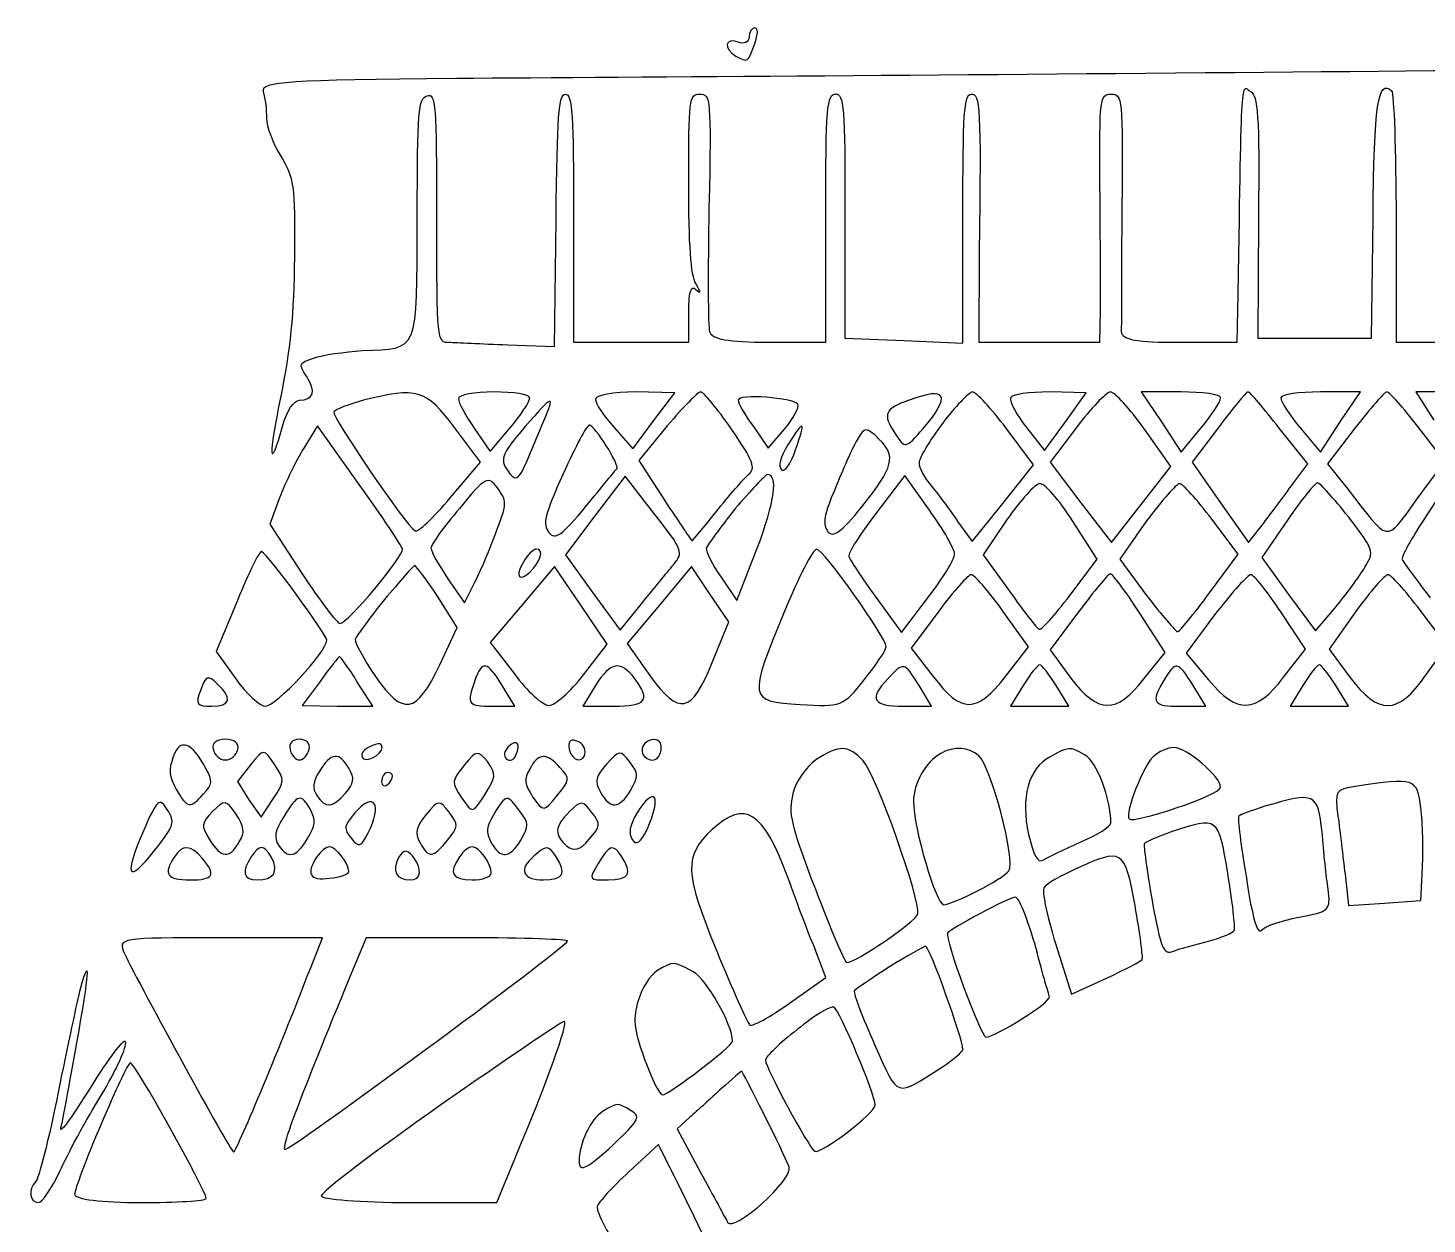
# Model space of a CAD drawing. Extents: x 50 to 162, y 10 to 290.
# Drawn here: x 67.81 to 102.43, y 52.68 to 82.28 of the extents above; entities that cross this region are included whole.
import ezdxf

# ---------------------------------------------------------------- set-up
doc = ezdxf.new("R2010")
doc.units = 0
doc.layers.add('Layer_1', color=7, linetype='CONTINUOUS')

msp = doc.modelspace()

# ---------------------------------------------------------------- linework, layer by layer
at = {"layer": 'Layer_1', "color": 7}
for points in [[(85.653173, 82.054865), (85.653173, 82.054865)], [(81.311895, 77.572078), (81.311895, 74.501676), (82.736377, 74.501676), (84.160859, 74.501676), (84.160859, 75.238573)], [(86.141567, 74.501676), (87.552483, 74.501676), (87.552483, 77.572078)], [(88.02731, 77.633486), (88.02731, 74.604023), (89.492492, 74.542615), (90.944107, 74.481207), (90.944107, 77.572078)], [(98.256448, 77.592548), (98.242881, 74.604023), (99.64023, 74.604023), (101.051146, 74.604023), (101.091845, 77.572078)], [(101.661638, 77.551609), (101.661638, 74.501676), (103.08612, 74.501676), (104.510602, 74.501676), (104.510602, 77.674425)], [(79.683915, 74.440268), (80.837068, 74.39933), (80.877767, 77.53114)], [(91.351102, 76.712366), (91.337535, 74.501676), (92.82985, 74.501676), (94.335731, 74.501676), (94.349297, 75.279512)], [(96.302873, 74.501676), (97.727355, 74.501676), (97.754488, 75.688899)], [(76.115927, 73.068822), (76.115927, 73.068822)], [(78.462931, 73.109761), (78.462931, 73.109761)], [(81.854555, 73.089292), (81.854555, 73.089292)], [(82.315816, 72.393334), (82.777076, 71.861131), (83.292603, 72.557089), (83.821697, 73.253046), (82.844909, 73.273516)], [(85.381844, 73.068822), (85.381844, 73.068822)], [(89.61459, 73.068822), (89.61459, 73.068822)], [(92.124392, 73.13023), (92.124392, 73.13023)], [(92.51782, 72.393334), (92.965515, 71.820192), (93.481041, 72.536619), (93.996568, 73.253046), (93.087613, 73.273516)], [(96.343572, 73.273516), (95.353218, 73.273516), (95.855178, 72.536619), (95.855178, 72.536619)], [(98.812674, 73.13023), (98.812674, 73.13023)], [(99.301068, 72.372864), (99.789462, 71.779253), (100.277856, 72.536619), (100.779816, 73.273516), (99.789462, 73.273516)], [(103.058987, 73.273516), (102.150032, 73.273516), (102.597726, 72.577558), (102.597726, 72.577558)], [(76.007395, 70.980949), (74.976341, 72.434273), (74.637179, 71.8816), (74.637179, 71.8816)], [(78.259433, 70.653439), (79.005591, 71.533621), (78.367965, 72.393334)], [(78.856359, 72.372864), (79.249788, 71.799723), (79.738181, 72.372864)], [(80.118043, 72.413803), (80.118043, 72.413803)], [(83.631766, 72.434273), (82.926308, 71.57456), (83.563933, 70.592031)], [(83.631766, 72.434273), (83.631766, 72.434273)], [(85.761705, 72.413803), (86.128001, 71.8816), (86.534996, 72.352395)], [(90.442146, 72.495681), (90.442146, 72.495681)], [(90.822008, 70.059828), (91.174737, 69.568564), (91.934461, 70.510154), (92.694185, 71.472213), (92.01586, 72.372864)], [(93.752371, 72.393334), (93.10118, 71.533621), (93.860903, 70.530623), (94.620627, 69.548095), (95.353218, 70.489685), (96.085809, 71.431275), (95.434617, 72.352395)], [(93.752371, 72.393334), (93.752371, 72.393334)], [(95.855178, 72.536619), (96.343572, 71.779253), (96.831966, 72.372864)], [(97.266094, 72.393334), (96.614902, 71.533621), (97.32036, 70.530623), (98.012251, 69.548095), (98.378546, 70.01889)], [(97.266094, 72.393334), (97.266094, 72.393334)], [(99.111137, 71.001418), (99.477433, 71.492683), (98.771975, 72.372864)], [(100.644151, 72.372864), (99.965826, 71.492683), (100.440654, 70.899072)], [(100.644151, 72.372864), (100.644151, 72.372864)], [(102.163599, 70.592031), (102.869056, 71.554091), (102.204298, 72.413803)], [(88.325773, 72.086294), (88.325773, 72.086294)], [(86.616395, 71.963478), (86.616395, 71.963478)], [(81.054131, 71.24705), (81.054131, 71.24705)], [(83.319736, 70.244052), (82.587145, 71.185642), (81.840988, 70.203114), (81.840988, 70.203114)], [(90.116551, 70.346399), (89.506058, 71.206112), (88.787034, 70.264522), (88.787034, 70.264522)], [(74.040253, 70.653439), (73.796056, 69.99842), (74.59648, 68.77026)], [(78.490064, 70.387338), (78.490064, 70.387338)], [(85.314011, 70.387338), (85.314011, 70.387338)], [(81.840988, 70.203114), (81.108397, 69.241054), (81.786722, 68.299465), (82.465047, 67.378344), (82.99414, 68.033363)], [(92.042993, 70.121236), (91.446067, 69.241054), (92.097259, 68.340403)], [(92.042993, 70.121236), (92.042993, 70.121236)], [(93.589573, 68.238057), (94.267898, 69.138708), (93.657406, 70.080298)], [(95.488883, 70.080298), (94.824125, 69.138708), (95.488883, 68.238057)], [(95.488883, 70.080298), (95.488883, 70.080298)], [(97.04903, 68.299465), (97.754488, 69.261524), (97.103296, 70.121236)], [(98.975472, 70.100767), (98.337847, 69.179646), (99.002605, 68.258526), (99.667363, 67.357875), (100.155757, 67.931016)], [(98.975472, 70.100767), (98.975472, 70.100767)], [(102.407796, 70.203114), (102.407796, 70.203114)], [(84.961282, 68.688382), (85.354711, 68.11524), (85.856671, 69.404809)], [(81.556092, 66.272999), (82.139451, 67.030365), (81.488259, 67.992424), (80.837068, 68.954484), (80.050211, 68.012894), (80.050211, 68.012894)], [(80.118043, 69.138708), (80.118043, 69.138708)], [(84.744218, 66.580039), (85.151213, 67.583037), (84.689952, 68.258526), (84.228691, 68.954484), (83.441835, 67.992424), (83.441835, 67.992424)], [(78.205167, 68.647443), (78.612162, 68.053832), (78.869926, 68.565566)], [(78.00167, 66.518631), (78.435798, 67.439752), (77.947404, 68.217587)], [(88.787034, 68.197118), (89.424659, 67.316936), (90.075851, 68.176648)], [(72.995633, 68.11524), (72.46654, 66.846141), (72.954934, 66.170653)], [(72.995633, 68.11524), (72.995633, 68.11524)], [(76.631454, 68.13571), (76.631454, 68.13571)], [(80.050211, 68.012894), (79.249788, 67.071304), (79.846713, 66.293469)], [(83.441835, 67.992424), (82.641411, 67.050834), (83.197638, 66.25253)], [(86.534996, 67.849139), (86.534996, 67.849139)], [(90.347181, 67.849139), (89.668856, 66.928018), (90.211516, 66.232061)], [(90.347181, 67.849139), (90.347181, 67.849139)], [(92.002293, 66.232061), (92.572086, 66.968957), (91.934461, 67.849139)], [(102.394229, 66.25253), (102.923322, 66.989426), (102.258564, 67.869608)], [(93.806637, 67.82867), (93.10118, 66.88708), (93.616706, 66.191122)], [(93.806637, 67.82867), (93.806637, 67.82867)], [(95.42105, 66.170653), (95.950144, 66.825672), (95.312518, 67.8082)], [(97.198261, 67.787731), (96.46567, 66.805202), (97.021897, 66.150183)], [(97.198261, 67.787731), (97.198261, 67.787731)], [(98.880507, 66.211591), (99.423167, 66.907549), (98.812674, 67.82867)], [(100.657718, 67.82867), (100.006526, 66.907549), (100.522053, 66.211591)], [(100.657718, 67.82867), (100.657718, 67.82867)], [(78.869926, 66.129714), (78.869926, 66.129714)], [(89.085497, 66.170653), (89.085497, 66.170653)], [(95.923011, 66.150183), (95.923011, 66.150183)], [(72.086678, 65.904551), (72.086678, 65.904551)], [(75.044174, 66.109244), (74.59648, 65.515633), (75.464735, 65.495164), (76.346558, 65.495164), (75.953129, 66.109244)], [(75.044174, 66.109244), (75.044174, 66.109244)], [(79.304054, 65.495164), (79.86028, 65.495164), (79.54825, 66.006898)], [(81.854555, 66.006898), (81.542525, 65.495164), (82.302249, 65.495164)], [(81.854555, 66.006898), (81.854555, 66.006898)], [(89.478925, 65.495164), (90.170817, 65.495164), (89.858787, 66.006898)], [(92.436421, 66.006898), (92.124392, 65.495164), (92.843416, 65.495164), (93.56244, 65.495164), (93.250411, 66.006898)], [(92.436421, 66.006898), (92.436421, 66.006898)], [(96.330006, 65.495164), (96.954064, 65.495164), (96.642035, 66.006898)], [(99.355334, 66.006898), (99.043305, 65.495164), (99.762329, 65.495164), (100.481353, 65.495164), (100.169324, 66.006898)], [(99.355334, 66.006898), (99.355334, 66.006898)], [(72.398707, 64.430758), (72.398707, 64.430758)], [(74.298017, 64.430758), (74.298017, 64.430758)], [(76.238026, 64.471697), (76.238026, 64.471697)], [(79.697482, 64.492166), (79.697482, 64.492166)], [(81.203363, 64.430758), (81.203363, 64.430758)], [(83.021273, 64.492166), (83.021273, 64.492166)], [(71.408353, 64.246534), (71.408353, 64.246534)], [(73.321229, 64.041841), (72.995633, 63.632454), (73.280529, 63.182128), (73.578992, 62.752272), (73.877455, 63.202597)], [(73.321229, 64.041841), (73.321229, 64.041841)], [(78.612162, 64.041841), (78.612162, 64.041841)], [(82.125885, 64.06231), (82.125885, 64.06231)], [(87.308286, 64.164657), (87.308286, 64.164657)], [(90.401447, 64.328411), (90.401447, 64.328411)], [(93.10118, 64.246534), (93.10118, 64.246534)], [(95.651681, 64.246534), (95.651681, 64.246534)], [(75.030607, 63.898555), (75.030607, 63.898555)], [(80.226575, 63.939494), (80.226575, 63.939494)], [(76.563621, 63.632454), (76.563621, 63.632454)], [(100.657718, 63.509638), (100.657718, 63.509638)], [(98.419246, 63.018373), (98.419246, 63.018373)], [(72.385141, 62.895557), (72.385141, 62.895557)], [(74.148785, 62.772741), (74.148785, 62.772741)], [(75.898863, 62.854618), (75.898863, 62.854618)], [(77.662508, 62.81368), (77.662508, 62.81368)], [(79.344753, 62.834149), (79.344753, 62.834149)], [(81.216929, 62.895557), (81.216929, 62.895557)], [(82.872042, 62.834149), (82.872042, 62.834149)], [(70.675762, 62.424762), (70.675762, 62.424762)], [(84.744218, 62.445231), (84.744218, 62.445231)], [(96.099375, 62.383823), (96.099375, 62.383823)], [(71.435486, 61.769743), (71.435486, 61.769743)], [(73.334795, 61.769743), (73.334795, 61.769743)], [(74.962775, 61.769743), (74.962775, 61.769743)], [(76.984183, 61.749274), (76.984183, 61.749274)], [(78.490064, 61.769743), (78.490064, 61.769743)], [(80.335107, 61.790212), (80.335107, 61.790212)], [(81.922387, 61.605988), (81.922387, 61.605988)], [(93.725238, 61.462703), (93.725238, 61.462703)], [(100.399954, 61.339887), (100.481353, 60.562052), (101.376742, 60.62346), (102.272131, 60.684868), (102.31283, 61.503642)], [(91.364668, 60.357358), (91.364668, 60.357358)], [(74.799977, 59.006381), (75.09844, 59.763747), (72.561505, 59.763747)], [(78.707128, 59.763747), (76.18376, 59.763747), (75.776765, 58.801688), (75.776765, 58.801688)], [(93.236845, 59.620462), (93.630273, 58.371832), (94.484962, 58.760749)], [(70.200935, 59.37483), (70.200935, 59.37483)], [(86.657094, 58.146669), (87.552483, 58.781218), (87.308286, 59.436238)], [(83.374002, 58.944973), (83.374002, 58.944973)], [(89.126196, 59.04732), (89.126196, 59.04732)], [(69.102049, 58.494648), (69.102049, 58.494648)], [(86.847025, 57.49165), (86.847025, 57.49165)], [(84.974849, 56.038326), (84.974849, 56.038326)], [(78.028803, 55.628939), (78.028803, 55.628939)], [(82.030919, 55.465184), (82.030919, 55.465184)], [(69.617576, 55.137675), (69.617576, 55.137675)], [(84.187992, 55.321899), (83.875963, 55.035328), (84.445755, 53.970922)], [(83.645332, 54.175616), (83.414702, 54.646411), (82.682111, 53.970922), (82.682111, 53.970922)], [(77.241946, 53.213556), (79.412586, 53.213556), (79.86028, 54.298432)], [(82.587145, 51.801171), (83.333303, 50.695827), (84.011628, 51.371315), (84.703519, 52.026334), (84.296524, 52.865577)]]:
    msp.add_lwpolyline(points, dxfattribs=at)
for points in [[(85.381844, 81.932049), (85.056248, 82.054865), (85.015548, 81.768294), (85.327578, 81.58407)], [(85.653173, 82.054865), (85.653173, 81.932049), (85.531075, 81.870641), (85.381844, 81.932049)], [(85.788838, 82.280028), (85.721006, 82.280028), (85.653173, 82.177681), (85.653173, 82.054865)], [(85.788838, 81.870641), (85.883804, 82.157212), (85.883804, 82.280028), (85.788838, 82.280028)], [(85.327578, 81.58407), (85.62604, 81.420316), (85.62604, 81.420316), (85.788838, 81.870641)], [(78.422231, 81.031398), (74.243751, 80.990459), (73.578992, 80.949521), (73.633258, 80.703888)], [(113.288125, 81.338438), (113.260992, 81.297499), (87.118355, 81.072337), (78.422231, 81.031398)], [(97.754488, 75.688899), (97.849453, 81.256561), (97.82232, 80.867643), (98.066517, 80.703888)], [(101.091845, 77.572078), (101.118978, 80.396848), (101.213944, 81.031398), (101.553106, 80.724358)], [(73.633258, 80.703888), (73.687524, 80.540134), (73.714657, 80.233093), (73.714657, 80.048869)], [(77.689641, 80.601542), (77.906704, 80.66295), (77.920271, 80.417318), (77.920271, 77.592548)], [(98.066517, 80.703888), (98.242881, 80.601542), (98.283581, 80.130747), (98.256448, 77.592548)], [(101.553106, 80.724358), (101.607372, 80.66295), (101.661638, 79.250565), (101.661638, 77.551609)], [(77.445444, 77.592548), (77.445444, 80.233093), (77.472577, 80.540134), (77.689641, 80.601542)], [(80.877767, 77.53114), (80.9049, 80.110277), (80.9456, 80.64248), (81.108397, 80.64248)], [(81.108397, 80.64248), (81.284762, 80.64248), (81.311895, 80.130747), (81.311895, 77.572078)], [(84.160859, 78.431791), (84.160859, 80.519664), (84.174425, 80.64248), (84.432189, 80.64248)], [(84.432189, 80.64248), (84.703519, 80.64248), (84.717085, 80.560603), (84.662819, 77.83818)], [(87.552483, 77.572078), (87.552483, 80.35591), (87.579616, 80.64248), (87.79668, 80.64248)], [(87.79668, 80.64248), (88.000177, 80.64248), (88.02731, 80.35591), (88.02731, 77.633486)], [(90.944107, 77.572078), (90.944107, 80.171685), (90.97124, 80.64248), (91.147604, 80.64248)], [(91.147604, 80.64248), (91.378235, 80.64248), (91.391801, 80.35591), (91.351102, 76.712366)], [(94.335731, 78.349914), (94.322164, 80.560603), (94.335731, 80.64248), (94.607061, 80.64248)], [(94.607061, 80.64248), (94.891957, 80.64248), (94.905523, 80.581072), (94.87839, 77.83818)], [(73.714657, 80.048869), (73.714657, 79.844176), (73.877455, 79.41432), (74.067386, 79.107279)], [(74.067386, 79.107279), (74.392982, 78.575076), (74.420115, 78.411322), (74.406549, 76.610019)], [(84.337223, 75.955), (84.215125, 76.139224), (84.160859, 76.937529), (84.160859, 78.431791)], [(94.349297, 75.279512), (94.349297, 75.688899), (94.349297, 77.080814), (94.335731, 78.349914)], [(76.088794, 74.296983), (77.49971, 74.358391), (77.431877, 74.194636), (77.445444, 77.592548)], [(77.920271, 77.592548), (77.920271, 74.522146), (77.920271, 74.501676), (78.2323, 74.501676)], [(84.662819, 77.83818), (84.635686, 76.28251), (84.635686, 74.890594), (84.676386, 74.767778)], [(94.87839, 77.83818), (94.864824, 76.28251), (94.864824, 74.890594), (94.864824, 74.767778)], [(74.406549, 76.610019), (74.392982, 75.218104), (74.298017, 74.276514), (74.067386, 73.171169)], [(84.160859, 75.238573), (84.160859, 75.750307), (84.215125, 75.914061), (84.337223, 75.811715)], [(84.337223, 75.811715), (84.472888, 75.688899), (84.472888, 75.729837), (84.337223, 75.955)], [(78.2323, 74.501676), (78.395098, 74.501676), (79.04629, 74.460738), (79.683915, 74.440268)], [(84.676386, 74.767778), (84.717085, 74.583554), (85.137647, 74.501676), (86.141567, 74.501676)], [(94.864824, 74.767778), (94.87839, 74.563085), (95.258252, 74.501676), (96.302873, 74.501676)], [(74.705012, 73.662433), (74.501514, 73.969473), (74.515081, 73.989943), (74.881376, 74.112759)], [(74.881376, 74.112759), (75.09844, 74.194636), (75.6411, 74.256044), (76.088794, 74.296983)], [(74.528647, 73.068822), (74.881376, 73.068822), (74.949208, 73.293985), (74.705012, 73.662433)], [(78.367965, 72.393334), (77.662508, 73.334924), (77.431877, 73.396332), (76.115927, 73.068822)], [(89.967319, 72.372864), (90.65921, 73.191638), (90.550678, 73.416801), (89.61459, 73.068822)], [(74.067386, 73.171169), (73.755357, 71.676907), (73.78249, 71.226581), (74.121652, 72.454742)], [(74.121652, 72.454742), (74.216618, 72.802721), (74.392982, 73.068822), (74.528647, 73.068822)], [(76.115927, 73.068822), (75.749632, 72.966476), (75.424036, 72.843659), (75.383336, 72.782251)], [(79.344753, 73.273516), (78.856359, 73.273516), (78.462931, 73.191638), (78.462931, 73.109761)], [(78.462931, 73.109761), (78.462931, 73.007414), (78.639295, 72.679905), (78.856359, 72.372864)], [(80.226575, 73.13023), (80.226575, 73.212108), (79.833147, 73.273516), (79.344753, 73.273516)], [(79.738181, 72.372864), (80.009511, 72.700374), (80.226575, 73.027884), (80.226575, 73.13023)], [(80.579304, 72.557089), (80.864201, 73.232577), (80.796368, 73.212108), (80.118043, 72.413803)], [(82.844909, 73.273516), (82.302249, 73.273516), (81.854555, 73.191638), (81.854555, 73.089292)], [(81.854555, 73.089292), (81.854555, 72.986945), (82.058052, 72.679905), (82.315816, 72.393334)], [(84.459322, 73.273516), (84.391489, 73.273516), (84.011628, 72.884598), (83.631766, 72.434273)], [(85.219046, 72.352395), (84.866317, 72.864129), (84.527154, 73.273516), (84.459322, 73.273516)], [(86.860592, 72.966476), (86.75206, 73.13023), (85.381844, 73.232577), (85.381844, 73.068822)], [(85.381844, 73.068822), (85.381844, 73.007414), (85.544642, 72.700374), (85.761705, 72.413803)], [(89.61459, 73.068822), (89.004098, 72.864129), (88.949832, 72.720843), (89.261861, 72.250048)], [(91.174737, 73.273516), (91.079772, 73.253046), (90.754176, 72.905067), (90.442146, 72.495681)], [(92.01586, 72.372864), (91.649565, 72.864129), (91.269703, 73.273516), (91.174737, 73.273516)], [(92.124392, 73.13023), (92.097259, 73.027884), (92.273623, 72.700374), (92.51782, 72.393334)], [(93.087613, 73.273516), (92.585653, 73.273516), (92.151525, 73.212108), (92.124392, 73.13023)], [(94.593494, 73.273516), (94.484962, 73.253046), (94.1051, 72.864129), (93.752371, 72.393334)], [(95.434617, 72.352395), (95.068321, 72.864129), (94.702026, 73.273516), (94.593494, 73.273516)], [(97.32036, 73.13023), (97.32036, 73.212108), (96.872665, 73.273516), (96.343572, 73.273516)], [(96.831966, 72.372864), (97.103296, 72.700374), (97.32036, 73.027884), (97.32036, 73.13023)], [(97.998684, 73.273516), (97.957985, 73.273516), (97.632389, 72.884598), (97.266094, 72.393334)], [(98.771975, 72.372864), (98.392113, 72.864129), (98.05295, 73.273516), (97.998684, 73.273516)], [(99.789462, 73.273516), (99.260369, 73.273516), (98.812674, 73.212108), (98.812674, 73.13023)], [(98.812674, 73.13023), (98.812674, 73.027884), (99.029738, 72.700374), (99.301068, 72.372864)], [(101.431008, 73.273516), (101.376742, 73.273516), (101.024013, 72.864129), (100.644151, 72.372864)], [(102.204298, 72.413803), (101.838003, 72.884598), (101.49884, 73.273516), (101.431008, 73.273516)], [(75.383336, 72.782251), (75.315504, 72.679905), (77.174114, 69.957482), (77.391178, 69.834666)], [(86.534996, 72.352395), (86.75206, 72.618497), (86.901291, 72.905067), (86.860592, 72.966476)], [(80.118043, 72.413803), (79.493984, 71.697376), (79.466851, 71.595029), (79.738181, 71.24705)], [(80.145176, 71.533621), (80.267275, 71.820192), (80.457206, 72.270518), (80.579304, 72.557089)], [(81.705323, 72.454742), (81.637491, 72.454742), (81.352594, 71.90207), (81.054131, 71.24705)], [(82.383648, 71.369867), (82.465047, 71.451744), (81.827422, 72.454742), (81.705323, 72.454742)], [(85.639607, 71.226581), (85.829538, 71.390336), (85.761705, 71.554091), (85.219046, 72.352395)], [(86.806326, 71.840661), (87.064089, 72.577558), (87.02339, 72.618497), (86.616395, 71.963478)], [(88.868433, 72.106763), (88.556404, 72.413803), (88.515704, 72.413803), (88.325773, 72.086294)], [(89.261861, 72.250048), (89.519625, 71.861131), (89.519625, 71.861131), (89.967319, 72.372864)], [(90.442146, 72.495681), (90.116551, 72.065824), (89.858787, 71.635968), (89.858787, 71.513152)], [(88.325773, 72.086294), (88.217241, 71.90207), (87.973044, 71.349397), (87.783113, 70.878602)], [(88.447872, 70.428277), (89.234728, 71.431275), (89.302561, 71.676907), (88.868433, 72.106763)], [(74.637179, 71.8816), (74.447248, 71.57456), (74.175918, 71.021888), (74.040253, 70.653439)], [(86.616395, 71.963478), (86.426464, 71.656437), (86.372198, 71.431275), (86.453597, 71.349397)], [(86.453597, 71.349397), (86.534996, 71.26752), (86.684227, 71.492683), (86.806326, 71.840661)], [(79.738181, 71.24705), (79.887413, 71.062826), (79.968812, 71.124234), (80.145176, 71.533621)], [(81.610358, 70.428277), (82.003786, 70.919541), (82.356515, 71.349397), (82.383648, 71.369867)], [(89.858787, 71.513152), (89.858787, 71.410805), (89.994452, 71.144704), (90.170817, 70.94001)], [(104.076475, 70.059828), (103.113253, 71.328928), (103.140386, 71.328928), (102.407796, 70.203114)], [(77.079148, 69.38434), (77.052015, 69.466217), (76.577188, 70.203114), (76.007395, 70.980949)], [(79.426152, 70.899072), (79.195522, 71.206112), (79.141256, 71.185642), (78.490064, 70.387338)], [(81.054131, 71.24705), (80.592871, 70.223583), (80.538605, 69.99842), (80.701403, 69.793727)], [(84.839184, 70.30546), (85.151213, 70.694378), (85.517509, 71.124234), (85.639607, 71.226581)], [(86.100868, 71.226581), (86.046602, 71.206112), (85.693873, 70.837664), (85.314011, 70.387338)], [(85.856671, 69.404809), (86.290799, 70.551093), (86.385764, 71.24705), (86.100868, 71.226581)], [(92.843416, 71.001418), (92.734884, 71.001418), (92.368589, 70.592031), (92.042993, 70.121236)], [(93.657406, 70.080298), (93.33181, 70.592031), (92.965515, 71.021888), (92.843416, 71.001418)], [(96.302873, 71.001418), (96.23504, 71.001418), (95.868745, 70.592031), (95.488883, 70.080298)], [(97.103296, 70.121236), (96.737, 70.612501), (96.384272, 71.001418), (96.302873, 71.001418)], [(98.378546, 70.01889), (98.582044, 70.284991), (98.90764, 70.714847), (99.111137, 71.001418)], [(99.721629, 71.021888), (99.653797, 71.021888), (99.328201, 70.612501), (98.975472, 70.100767)], [(100.481353, 70.182644), (100.128624, 70.63297), (99.775895, 71.021888), (99.721629, 71.021888)], [(77.391178, 69.834666), (77.45901, 69.793727), (77.852439, 70.162175), (78.259433, 70.653439)], [(79.399019, 69.814196), (79.670349, 70.530623), (79.670349, 70.571562), (79.426152, 70.899072)], [(87.783113, 70.878602), (87.498217, 70.223583), (87.471084, 69.99842), (87.606749, 69.814196)], [(90.170817, 70.94001), (90.333614, 70.735317), (90.632077, 70.346399), (90.822008, 70.059828)], [(100.440654, 70.899072), (101.525973, 69.507156), (101.376742, 69.527625), (102.163599, 70.592031)], [(78.490064, 70.387338), (78.096635, 69.937012), (77.784606, 69.486687), (77.784606, 69.404809)], [(80.701403, 69.793727), (80.850634, 69.589033), (81.026998, 69.732319), (81.610358, 70.428277)], [(83.563933, 70.592031), (83.930229, 70.039359), (84.228691, 69.589033), (84.242258, 69.589033)], [(84.242258, 69.589033), (84.255824, 69.589033), (84.527154, 69.916543), (84.839184, 70.30546)], [(85.314011, 70.387338), (84.947716, 69.916543), (84.62212, 69.486687), (84.594987, 69.404809)], [(87.606749, 69.814196), (87.728847, 69.650441), (87.945911, 69.814196), (88.447872, 70.428277)], [(90.740609, 69.261524), (90.740609, 69.38434), (90.455713, 69.875604), (90.116551, 70.346399)], [(83.780997, 68.995422), (84.038761, 69.302463), (84.025194, 69.343401), (83.319736, 70.244052)], [(88.787034, 70.264522), (88.407172, 69.752788), (88.095143, 69.281993), (88.122276, 69.200116)], [(100.888348, 68.934014), (101.132545, 69.322932), (101.118978, 69.363871), (100.481353, 70.182644)], [(102.407796, 70.203114), (102.0415, 69.650441), (101.77017, 69.159177), (101.81087, 69.118238)], [(78.869926, 68.565566), (79.019157, 68.852137), (79.249788, 69.404809), (79.399019, 69.814196)], [(73.592559, 69.322932), (73.551859, 69.363871), (73.280529, 68.811198), (72.995633, 68.11524)], [(75.206972, 67.132712), (75.206972, 67.255528), (73.768923, 69.241054), (73.592559, 69.322932)], [(75.532568, 67.542099), (75.722499, 67.542099), (77.119848, 69.220585), (77.079148, 69.38434)], [(77.784606, 69.404809), (77.784606, 69.322932), (77.974537, 68.995422), (78.205167, 68.647443)], [(80.389373, 69.38434), (80.335107, 69.38434), (80.213009, 69.281993), (80.118043, 69.138708)], [(80.226575, 68.811198), (80.497905, 69.0773), (80.592871, 69.38434), (80.389373, 69.38434)], [(84.594987, 69.404809), (84.58142, 69.322932), (84.744218, 68.995422), (84.961282, 68.688382)], [(87.321852, 69.38434), (87.240453, 69.38434), (86.874158, 68.688382), (86.534996, 67.849139)], [(89.044797, 66.968957), (89.044797, 67.19412), (87.498217, 69.38434), (87.321852, 69.38434)], [(90.075851, 68.176648), (90.442146, 68.647443), (90.740609, 69.138708), (90.740609, 69.261524)], [(77.377611, 68.974953), (77.336912, 68.954484), (77.011316, 68.586035), (76.631454, 68.13571)], [(77.947404, 68.217587), (77.676074, 68.626974), (77.418311, 68.974953), (77.377611, 68.974953)], [(80.118043, 69.138708), (79.86028, 68.74979), (79.928112, 68.545097), (80.226575, 68.811198)], [(82.99414, 68.033363), (83.279037, 68.381342), (83.631766, 68.811198), (83.780997, 68.995422)], [(88.122276, 69.200116), (88.149409, 69.118238), (88.447872, 68.667913), (88.787034, 68.197118)], [(100.155757, 67.931016), (100.427087, 68.258526), (100.752683, 68.708851), (100.888348, 68.934014)], [(101.81087, 69.118238), (101.838003, 69.0773), (102.150032, 68.647443), (102.502761, 68.176648)], [(74.59648, 68.77026), (75.044174, 68.094771), (75.464735, 67.542099), (75.532568, 67.542099)], [(91.147604, 68.74979), (91.079772, 68.74979), (90.713476, 68.340403), (90.347181, 67.849139)], [(91.934461, 67.849139), (91.568166, 68.360873), (91.229003, 68.74979), (91.147604, 68.74979)], [(94.593494, 68.77026), (94.539228, 68.77026), (94.186499, 68.340403), (93.806637, 67.82867)], [(95.312518, 67.8082), (94.973356, 68.340403), (94.64776, 68.77026), (94.593494, 68.77026)], [(98.066517, 68.74979), (97.998684, 68.74979), (97.605256, 68.319934), (97.198261, 67.787731)], [(98.812674, 67.82867), (98.473512, 68.340403), (98.147916, 68.74979), (98.066517, 68.74979)], [(101.458141, 68.74979), (101.390308, 68.74979), (101.024013, 68.340403), (100.657718, 67.82867)], [(102.258564, 67.869608), (101.892269, 68.360873), (101.53954, 68.74979), (101.458141, 68.74979)], [(92.097259, 68.340403), (92.449988, 67.849139), (92.775584, 67.419283), (92.82985, 67.398813)], [(92.82985, 67.398813), (92.870549, 67.357875), (93.223278, 67.746792), (93.589573, 68.238057)], [(95.488883, 68.238057), (95.868745, 67.746792), (96.207907, 67.357875), (96.248607, 67.337405)], [(96.248607, 67.337405), (96.302873, 67.337405), (96.655601, 67.767262), (97.04903, 68.299465)], [(76.631454, 68.13571), (76.265159, 67.664915), (75.939563, 67.235059), (75.91243, 67.153181)], [(86.534996, 67.849139), (85.62604, 65.658919), (85.639607, 65.61798), (86.914858, 65.536103)], [(75.91243, 67.153181), (75.898863, 67.071304), (76.115927, 66.661917), (76.41439, 66.232061)], [(73.687524, 65.495164), (73.945288, 65.495164), (75.206972, 66.846141), (75.206972, 67.132712)], [(88.502138, 66.150183), (88.8006, 66.518631), (89.044797, 66.88708), (89.044797, 66.968957)], [(75.519001, 66.723325), (75.505435, 66.723325), (75.288371, 66.457223), (75.044174, 66.109244)], [(75.953129, 66.109244), (75.736065, 66.457223), (75.546134, 66.723325), (75.519001, 66.723325)], [(76.41439, 66.232061), (77.092715, 65.249532), (77.418311, 65.290471), (78.00167, 66.518631)], [(79.54825, 66.006898), (79.168389, 66.620978), (79.059857, 66.641447), (78.869926, 66.129714)], [(82.831342, 66.170653), (82.478614, 66.641447), (82.22085, 66.600509), (81.854555, 66.006898)], [(83.197638, 66.25253), (83.930229, 65.249532), (84.228691, 65.31094), (84.744218, 66.580039)], [(89.858787, 66.006898), (89.492492, 66.600509), (89.478925, 66.600509), (89.085497, 66.170653)], [(92.843416, 66.518631), (92.78915, 66.518631), (92.612786, 66.293469), (92.436421, 66.006898)], [(93.250411, 66.006898), (93.074047, 66.293469), (92.897682, 66.518631), (92.843416, 66.518631)], [(96.642035, 66.006898), (96.262173, 66.620978), (96.207907, 66.620978), (95.923011, 66.150183)], [(99.762329, 66.518631), (99.708063, 66.518631), (99.531698, 66.293469), (99.355334, 66.006898)], [(100.169324, 66.006898), (99.992959, 66.293469), (99.816595, 66.518631), (99.762329, 66.518631)], [(72.493673, 66.047836), (72.276609, 66.272999), (72.208776, 66.25253), (72.086678, 65.904551)], [(72.954934, 66.170653), (73.226264, 65.802204), (73.551859, 65.495164), (73.687524, 65.495164)], [(78.869926, 66.129714), (78.666428, 65.536103), (78.693561, 65.495164), (79.304054, 65.495164)], [(79.846713, 66.293469), (80.158743, 65.863612), (80.552171, 65.515633), (80.701403, 65.515633)], [(80.701403, 65.515633), (80.850634, 65.515633), (81.230496, 65.843143), (81.556092, 66.272999)], [(82.302249, 65.495164), (83.116239, 65.495164), (83.224771, 65.63845), (82.831342, 66.170653)], [(86.914858, 65.536103), (87.932345, 65.474695), (87.986611, 65.495164), (88.502138, 66.150183)], [(89.085497, 66.170653), (88.61067, 65.679388), (88.705635, 65.495164), (89.478925, 65.495164)], [(90.211516, 66.232061), (90.903407, 65.31094), (91.283269, 65.31094), (92.002293, 66.232061)], [(93.616706, 66.191122), (94.281465, 65.31094), (94.742726, 65.290471), (95.42105, 66.170653)], [(95.923011, 66.150183), (95.583848, 65.577041), (95.638114, 65.495164), (96.330006, 65.495164)], [(97.021897, 66.150183), (97.727355, 65.290471), (98.188615, 65.31094), (98.880507, 66.211591)], [(100.522053, 66.211591), (101.22751, 65.270001), (101.702338, 65.270001), (102.394229, 66.25253)], [(72.086678, 65.904551), (71.951013, 65.536103), (71.978146, 65.495164), (72.358008, 65.495164)], [(72.358008, 65.495164), (72.832835, 65.495164), (72.873535, 65.699858), (72.493673, 66.047836)], [(83.482534, 64.512635), (83.482534, 64.737798), (83.116239, 64.717329), (83.021273, 64.492166)], [(72.222343, 63.939494), (71.869614, 64.614982), (71.571151, 64.717329), (71.408353, 64.246534)], [(72.69717, 64.67639), (72.46654, 64.67639), (72.358008, 64.574044), (72.398707, 64.430758)], [(72.398707, 64.430758), (72.42584, 64.287473), (72.561505, 64.164657), (72.69717, 64.164657)], [(73.0092, 64.430758), (73.036333, 64.574044), (72.927801, 64.67639), (72.69717, 64.67639)], [(72.69717, 64.164657), (72.832835, 64.164657), (72.9685, 64.287473), (73.0092, 64.430758)], [(73.918155, 64.041841), (73.646825, 64.451227), (73.646825, 64.451227), (73.321229, 64.041841)], [(74.528647, 64.67639), (74.352283, 64.67639), (74.257317, 64.574044), (74.298017, 64.430758)], [(74.298017, 64.430758), (74.32515, 64.287473), (74.433682, 64.164657), (74.528647, 64.164657)], [(74.772844, 64.430758), (74.799977, 64.574044), (74.705012, 64.67639), (74.528647, 64.67639)], [(74.528647, 64.164657), (74.623613, 64.164657), (74.732145, 64.287473), (74.772844, 64.430758)], [(76.238026, 64.471697), (76.088794, 64.410289), (76.034528, 64.287473), (76.102361, 64.205595)], [(76.102361, 64.205595), (76.238026, 64.082779), (76.672153, 64.389819), (76.563621, 64.533105)], [(76.563621, 64.533105), (76.522922, 64.594513), (76.37369, 64.553574), (76.238026, 64.471697)], [(79.181955, 64.123718), (78.951325, 64.410289), (78.910625, 64.410289), (78.612162, 64.041841)], [(79.697482, 64.492166), (79.58895, 64.36935), (79.575383, 64.267003), (79.656782, 64.185126)], [(79.887413, 64.287473), (80.009511, 64.574044), (79.914546, 64.69686), (79.697482, 64.492166)], [(81.366161, 64.635452), (81.230496, 64.69686), (81.162663, 64.614982), (81.203363, 64.430758)], [(81.203363, 64.430758), (81.271195, 64.123718), (81.583225, 64.06231), (81.596791, 64.36935)], [(81.596791, 64.36935), (81.596791, 64.492166), (81.501826, 64.614982), (81.366161, 64.635452)], [(82.695677, 64.123718), (82.478614, 64.410289), (82.437914, 64.410289), (82.125885, 64.06231)], [(83.021273, 64.492166), (82.980574, 64.389819), (83.021273, 64.267003), (83.129805, 64.205595)], [(83.129805, 64.205595), (83.333303, 64.082779), (83.482534, 64.226065), (83.482534, 64.512635)], [(88.475005, 64.144187), (88.108709, 64.533105), (87.891645, 64.553574), (87.308286, 64.164657)], [(91.337535, 64.267003), (91.079772, 64.492166), (90.727043, 64.512635), (90.401447, 64.328411)], [(93.969435, 64.287473), (93.589573, 64.512635), (93.56244, 64.492166), (93.10118, 64.246534)], [(96.167208, 64.471697), (96.017976, 64.471697), (95.787346, 64.36935), (95.651681, 64.246534)], [(97.32036, 63.489168), (97.32036, 63.75527), (96.479237, 64.471697), (96.167208, 64.471697)], [(71.408353, 64.246534), (71.286255, 63.919024), (71.299821, 63.75527), (71.489752, 63.42776)], [(73.877455, 63.202597), (74.175918, 63.652923), (74.175918, 63.652923), (73.918155, 64.041841)], [(75.749632, 63.959963), (75.519001, 64.36935), (75.301937, 64.348881), (75.030607, 63.898555)], [(78.612162, 64.041841), (78.286566, 63.632454), (78.286566, 63.632454), (78.54433, 63.223067)], [(79.114123, 63.304944), (79.399019, 63.75527), (79.399019, 63.796208), (79.181955, 64.123718)], [(79.656782, 64.185126), (79.738181, 64.123718), (79.846713, 64.164657), (79.887413, 64.287473)], [(80.972733, 63.980432), (80.647137, 64.348881), (80.443639, 64.348881), (80.226575, 63.939494)], [(82.125885, 64.06231), (81.854555, 63.75527), (81.827422, 63.652923), (81.976653, 63.366352)], [(82.72281, 63.407291), (82.926308, 63.775739), (82.926308, 63.816678), (82.695677, 64.123718)], [(87.308286, 64.164657), (87.064089, 64.000902), (86.806326, 63.632454), (86.738493, 63.325413)], [(89.831654, 60.357358), (89.899487, 60.684868), (88.8006, 63.816678), (88.475005, 64.144187)], [(90.401447, 64.328411), (90.021585, 64.123718), (89.723122, 63.591515), (89.723122, 63.141189)], [(92.083692, 61.421764), (92.260057, 61.646927), (91.635998, 64.041841), (91.337535, 64.267003)], [(93.10118, 64.246534), (92.55852, 63.939494), (92.368589, 63.243536), (92.572086, 62.322415)], [(94.607061, 62.608986), (94.607061, 63.202597), (94.254332, 64.123718), (93.969435, 64.287473)], [(95.651681, 64.246534), (95.42105, 64.041841), (94.946223, 62.854618), (95.054755, 62.711333)], [(72.15451, 63.325413), (72.385141, 63.571046), (72.385141, 63.652923), (72.222343, 63.939494)], [(75.030607, 63.898555), (74.854243, 63.611984), (74.840676, 63.468699), (74.962775, 63.284475)], [(75.668233, 63.345883), (75.885297, 63.591515), (75.898863, 63.693862), (75.749632, 63.959963)], [(76.699286, 63.857616), (76.631454, 63.857616), (76.563621, 63.75527), (76.563621, 63.632454)], [(76.834951, 63.775739), (76.834951, 63.816678), (76.780685, 63.857616), (76.699286, 63.857616)], [(76.699286, 63.550576), (76.780685, 63.611984), (76.834951, 63.714331), (76.834951, 63.775739)], [(80.226575, 63.939494), (80.077344, 63.693862), (80.09091, 63.571046), (80.307974, 63.243536)], [(80.9049, 63.284475), (81.230496, 63.673392), (81.230496, 63.693862), (80.972733, 63.980432)], [(102.272131, 62.977434), (102.190732, 63.714331), (102.122899, 63.7348), (100.657718, 63.509638)], [(71.489752, 63.42776), (71.761082, 62.956965), (71.828914, 62.956965), (72.15451, 63.325413)], [(74.799977, 62.936496), (74.569347, 63.345883), (74.487948, 63.325413), (74.148785, 62.772741)], [(74.962775, 63.284475), (75.179839, 62.956965), (75.356203, 62.977434), (75.668233, 63.345883)], [(76.224459, 62.342885), (76.590754, 63.079781), (76.387257, 63.407291), (75.898863, 62.854618)], [(76.563621, 63.632454), (76.563621, 63.530107), (76.631454, 63.489168), (76.699286, 63.550576)], [(81.976653, 63.366352), (82.22085, 62.936496), (82.437914, 62.956965), (82.72281, 63.407291)], [(83.129805, 62.445231), (83.509667, 63.284475), (83.319736, 63.571046), (82.872042, 62.834149)], [(95.054755, 62.711333), (95.14972, 62.568048), (97.32036, 63.304944), (97.32036, 63.489168)], [(99.830161, 62.383823), (99.735196, 63.345883), (99.64023, 63.386821), (98.419246, 63.018373)], [(100.657718, 63.509638), (100.155757, 63.42776), (100.142191, 63.407291), (100.22359, 62.772741)], [(71.259122, 62.936496), (71.069191, 63.243536), (71.014925, 63.202597), (70.675762, 62.424762)], [(72.954934, 62.834149), (72.724303, 63.182128), (72.670037, 63.182128), (72.385141, 62.895557)], [(78.2323, 62.875088), (78.00167, 63.182128), (77.96097, 63.182128), (77.662508, 62.81368)], [(78.54433, 63.223067), (78.81566, 62.834149), (78.81566, 62.834149), (79.114123, 63.304944)], [(79.982378, 62.895557), (79.670349, 63.325413), (79.643216, 63.325413), (79.344753, 62.834149)], [(80.307974, 63.243536), (80.565738, 62.875088), (80.579304, 62.875088), (80.9049, 63.284475)], [(81.759589, 62.875088), (81.542525, 63.161659), (81.488259, 63.161659), (81.216929, 62.895557)], [(86.616395, 61.258009), (85.992336, 62.916026), (85.558208, 63.182128), (84.744218, 62.445231)], [(86.738493, 63.325413), (86.616395, 62.854618), (86.684227, 62.547578), (87.294719, 60.971439)], [(89.723122, 63.141189), (89.723122, 62.48617), (90.279348, 60.582521), (90.469279, 60.582521)], [(98.419246, 63.018373), (98.09365, 62.916026), (97.808754, 62.81368), (97.768054, 62.772741)], [(70.933526, 61.913028), (71.435486, 62.547578), (71.462619, 62.629456), (71.259122, 62.936496)], [(72.385141, 62.895557), (72.100244, 62.588517), (72.086678, 62.547578), (72.303742, 62.199599)], [(73.036333, 62.138191), (73.185564, 62.383823), (73.171998, 62.50664), (72.954934, 62.834149)], [(74.148785, 62.772741), (73.918155, 62.404293), (73.891022, 62.240538), (74.01312, 62.056314)], [(74.732145, 62.220069), (74.935642, 62.547578), (74.935642, 62.670394), (74.799977, 62.936496)], [(75.898863, 62.854618), (75.627533, 62.527109), (75.613967, 62.465701), (75.817464, 62.220069)], [(77.662508, 62.81368), (77.404744, 62.48617), (77.377611, 62.363354), (77.513276, 62.117722)], [(78.191601, 62.17913), (78.476497, 62.527109), (78.476497, 62.547578), (78.2323, 62.875088)], [(79.344753, 62.834149), (79.141256, 62.50664), (79.141256, 62.383823), (79.276921, 62.117722)], [(80.009511, 62.17913), (80.213009, 62.547578), (80.213009, 62.588517), (79.982378, 62.895557)], [(81.216929, 62.895557), (80.837068, 62.50664), (80.823501, 62.301946), (81.149097, 62.035845)], [(81.691757, 62.199599), (81.99022, 62.527109), (81.99022, 62.568048), (81.759589, 62.875088)], [(82.872042, 62.834149), (82.695677, 62.547578), (82.668544, 62.342885), (82.76351, 62.199599)], [(97.496724, 61.360356), (97.266094, 62.772741), (97.266094, 62.772741), (96.099375, 62.383823)], [(97.768054, 62.772741), (97.740921, 62.731802), (97.82232, 62.035845), (97.957985, 61.23754)], [(100.22359, 62.772741), (100.277856, 62.404293), (100.345688, 61.769743), (100.399954, 61.339887)], [(102.31283, 61.503642), (102.339963, 61.933498), (102.326397, 62.608986), (102.272131, 62.977434)], [(70.675762, 62.424762), (70.173802, 61.278479), (70.282334, 61.073785), (70.933526, 61.913028)], [(75.817464, 62.220069), (75.993829, 61.994906), (76.061661, 62.015375), (76.224459, 62.342885)], [(82.76351, 62.199599), (82.872042, 62.035845), (82.967007, 62.117722), (83.129805, 62.445231)], [(84.744218, 62.445231), (84.038761, 61.790212), (84.052327, 61.401295), (84.85275, 59.436238)], [(92.572086, 62.322415), (92.680618, 61.810682), (92.802717, 61.605988), (92.924815, 61.687866)], [(93.860903, 62.138191), (94.267898, 62.301946), (94.607061, 62.527109), (94.607061, 62.608986)], [(96.099375, 62.383823), (95.760213, 62.261007), (95.46175, 62.138191), (95.434617, 62.097253)], [(99.979393, 60.971439), (99.938693, 61.258009), (99.870861, 61.892559), (99.830161, 62.383823)], [(72.127377, 61.728804), (71.828914, 62.076783), (71.638984, 62.076783), (71.435486, 61.769743)], [(72.303742, 62.199599), (72.588638, 61.728804), (72.805702, 61.708335), (73.036333, 62.138191)], [(73.836756, 61.749274), (73.646825, 62.076783), (73.538293, 62.076783), (73.334795, 61.769743)], [(74.01312, 62.056314), (74.243751, 61.708335), (74.447248, 61.749274), (74.732145, 62.220069)], [(75.274804, 62.015375), (75.193405, 62.015375), (75.05774, 61.913028), (74.962775, 61.769743)], [(75.749632, 61.401295), (75.749632, 61.605988), (75.437602, 62.015375), (75.274804, 62.015375)], [(77.513276, 62.117722), (77.73034, 61.728804), (77.825306, 61.728804), (78.191601, 62.17913)], [(78.802093, 62.015375), (78.720694, 62.015375), (78.585029, 61.913028), (78.490064, 61.769743)], [(79.276921, 61.360356), (79.276921, 61.605988), (78.978458, 62.015375), (78.802093, 62.015375)], [(79.276921, 62.117722), (79.507551, 61.708335), (79.724615, 61.728804), (80.009511, 62.17913)], [(80.877767, 61.769743), (80.687836, 62.056314), (80.63357, 62.056314), (80.335107, 61.790212)], [(81.149097, 62.035845), (81.325461, 61.892559), (81.474693, 61.933498), (81.691757, 62.199599)], [(82.505747, 61.769743), (82.288683, 62.097253), (82.207284, 62.076783), (81.922387, 61.605988)], [(92.924815, 61.687866), (93.033347, 61.749274), (93.453908, 61.953967), (93.860903, 62.138191)], [(95.203986, 60.562052), (94.946223, 61.974437), (94.891957, 61.994906), (93.725238, 61.462703)], [(95.434617, 62.097253), (95.407484, 62.056314), (95.502449, 61.421764), (95.624548, 60.684868)], [(71.435486, 61.769743), (71.15059, 61.339887), (71.259122, 61.196601), (71.815348, 61.196601)], [(71.815348, 61.196601), (72.412274, 61.196601), (72.480106, 61.319417), (72.127377, 61.728804)], [(73.334795, 61.769743), (73.090599, 61.401295), (73.144865, 61.196601), (73.484027, 61.196601)], [(73.484027, 61.196601), (73.891022, 61.196601), (74.026687, 61.401295), (73.836756, 61.749274)], [(74.962775, 61.769743), (74.677879, 61.339887), (74.786411, 61.176132), (75.274804, 61.23754)], [(76.984183, 61.749274), (76.807818, 61.421764), (76.91635, 61.196601), (77.269079, 61.196601)], [(77.323345, 61.790212), (77.18768, 61.953967), (77.106281, 61.953967), (76.984183, 61.749274)], [(77.269079, 61.196601), (77.553976, 61.196601), (77.581109, 61.462703), (77.323345, 61.790212)], [(78.490064, 61.769743), (78.218734, 61.360356), (78.300133, 61.196601), (78.802093, 61.196601)], [(80.335107, 61.790212), (79.941679, 61.462703), (80.050211, 61.196601), (80.565738, 61.196601)], [(80.565738, 61.196601), (81.067698, 61.196601), (81.149097, 61.360356), (80.877767, 61.769743)], [(82.166584, 61.196601), (82.695677, 61.196601), (82.777076, 61.360356), (82.505747, 61.769743)], [(75.274804, 61.23754), (75.532568, 61.258009), (75.749632, 61.339887), (75.749632, 61.401295)], [(78.802093, 61.196601), (79.059857, 61.196601), (79.276921, 61.278479), (79.276921, 61.360356)], [(81.922387, 61.605988), (81.67819, 61.196601), (81.691757, 61.196601), (82.166584, 61.196601)], [(90.469279, 60.582521), (90.69991, 60.582521), (91.934461, 61.217071), (92.083692, 61.421764)], [(93.725238, 61.462703), (93.358943, 61.298948), (93.006214, 61.094255), (92.951948, 61.012377)], [(97.659522, 59.947971), (97.686655, 60.029849), (97.618823, 60.664398), (97.496724, 61.360356)], [(87.308286, 59.436238), (87.159054, 59.784216), (86.847025, 60.60299), (86.616395, 61.258009)], [(87.294719, 60.971439), (87.674581, 59.968441), (88.02731, 59.149667), (88.06801, 59.149667)], [(92.951948, 61.012377), (92.897682, 60.9305), (93.019781, 60.316419), (93.236845, 59.620462)], [(97.957985, 61.23754), (98.107216, 60.255011), (98.229315, 59.845625), (98.32428, 59.947971)], [(99.260369, 60.275481), (100.020092, 60.418766), (100.047225, 60.439236), (99.979393, 60.971439)], [(92.24649, 60.766745), (92.165091, 60.766745), (91.771663, 60.582521), (91.364668, 60.357358)], [(92.721318, 59.620462), (92.531387, 60.255011), (92.327889, 60.787214), (92.24649, 60.766745)], [(95.624548, 60.684868), (95.841612, 59.497646), (95.909444, 59.333891), (96.153641, 59.436238)], [(88.06801, 59.149667), (88.29864, 59.149667), (89.790955, 60.173134), (89.831654, 60.357358)], [(91.364668, 60.357358), (90.957673, 60.152665), (90.604944, 59.927502), (90.564245, 59.886563)], [(95.380351, 59.231544), (95.407484, 59.272483), (95.326085, 59.866094), (95.203986, 60.562052)], [(98.32428, 59.947971), (98.405679, 60.050318), (98.826241, 60.193603), (99.260369, 60.275481)], [(90.564245, 59.886563), (90.482846, 59.763747), (91.391801, 57.307426), (91.5139, 57.307426)], [(97.021897, 59.68187), (97.333926, 59.763747), (97.618823, 59.886563), (97.659522, 59.947971)], [(72.561505, 59.763747), (70.078837, 59.763747), (70.024571, 59.763747), (70.200935, 59.37483)], [(74.162352, 54.523594), (74.216618, 54.441717), (80.986299, 59.415768), (81.162663, 59.68187)], [(81.162663, 59.68187), (81.189796, 59.722808), (80.09091, 59.763747), (78.707128, 59.763747)], [(90.021585, 59.559054), (89.967319, 59.538584), (89.560324, 59.313422), (89.126196, 59.04732)], [(90.944107, 57.000385), (90.944107, 57.266487), (90.116551, 59.559054), (90.021585, 59.559054)], [(93.087613, 58.310424), (93.06048, 58.371832), (92.897682, 58.965443), (92.721318, 59.620462)], [(96.153641, 59.436238), (96.316439, 59.497646), (96.696301, 59.599992), (97.021897, 59.68187)], [(69.02065, 57.16414), (69.332679, 58.883565), (69.373379, 59.436238), (69.102049, 58.494648)], [(70.200935, 59.37483), (70.580797, 58.576525), (72.832835, 54.462186), (72.900668, 54.462186)], [(84.85275, 59.436238), (85.246179, 58.494648), (85.612474, 57.655404), (85.66674, 57.614466)], [(94.484962, 58.760749), (94.959789, 58.985912), (95.366784, 59.190605), (95.380351, 59.231544)], [(72.900668, 54.462186), (72.954934, 54.441717), (73.999554, 56.938977), (74.799977, 59.006381)], [(83.374002, 58.944973), (83.211204, 58.842627), (82.99414, 58.515117), (82.912741, 58.208077)], [(84.269391, 58.924504), (83.780997, 59.190605), (83.780997, 59.190605), (83.374002, 58.944973)], [(85.246179, 57.205079), (85.246179, 57.614466), (84.608553, 58.74028), (84.269391, 58.924504)], [(89.126196, 59.04732), (88.678502, 58.760749), (88.29864, 58.494648), (88.257941, 58.453709)], [(75.776765, 58.801688), (74.515081, 55.731286), (74.094519, 54.625941), (74.162352, 54.523594)], [(69.102049, 58.494648), (69.034216, 58.228546), (68.790019, 57.082263), (68.559389, 55.935979)], [(82.912741, 58.208077), (82.777076, 57.757751), (82.790643, 57.553058), (83.061973, 56.775223)], [(88.257941, 58.453709), (88.230808, 58.392301), (88.461438, 57.79869), (88.759901, 57.123201)], [(91.5139, 57.307426), (91.74453, 57.307426), (93.128313, 58.167138), (93.087613, 58.310424)], [(85.66674, 57.614466), (85.721006, 57.553058), (86.1687, 57.79869), (86.657094, 58.146669)], [(87.75598, 58.044322), (87.674581, 58.085261), (87.267586, 57.839629), (86.847025, 57.49165)], [(88.773467, 55.628939), (88.773467, 55.895041), (87.891645, 57.982914), (87.75598, 58.044322)], [(81.081264, 57.696343), (81.026998, 57.696343), (79.643216, 56.754753), (78.028803, 55.628939)], [(79.86028, 54.298432), (80.63357, 56.120203), (81.203363, 57.716812), (81.081264, 57.696343)], [(86.847025, 57.49165), (86.412897, 57.16414), (86.060168, 56.816161), (86.060168, 56.734284)], [(68.627222, 55.055797), (68.667921, 55.219552), (68.844285, 56.161142), (69.02065, 57.16414)], [(70.228068, 57.184609), (70.187369, 57.286956), (69.79394, 56.775223), (69.359812, 56.058795)], [(69.631142, 55.874571), (69.997438, 56.488652), (70.268767, 57.082263), (70.228068, 57.184609)], [(83.509667, 55.874571), (83.658899, 55.874571), (85.246179, 57.082263), (85.246179, 57.205079)], [(88.759901, 57.123201), (89.370393, 55.772225), (89.248295, 55.813163), (90.442146, 56.570529)], [(83.061973, 56.775223), (83.238337, 56.283958), (83.441835, 55.874571), (83.509667, 55.874571)], [(90.442146, 56.570529), (90.713476, 56.754753), (90.944107, 56.959447), (90.944107, 57.000385)], [(70.350166, 56.672876), (70.2959, 56.672876), (69.970305, 55.976918), (69.617576, 55.137675)], [(72.222343, 53.315903), (72.222343, 53.500127), (70.445132, 56.693345), (70.350166, 56.672876)], [(85.463243, 56.468182), (85.463243, 56.468182), (85.232612, 56.263489), (84.974849, 56.038326)], [(86.643528, 54.093738), (86.521429, 54.421248), (85.490376, 56.488652), (85.463243, 56.468182)], [(86.060168, 56.734284), (86.060168, 56.55006), (87.131922, 54.564533), (87.281153, 54.482656)], [(68.559389, 55.935979), (68.328759, 54.769227), (68.070995, 53.786698), (68.003163, 53.72529)], [(69.359812, 56.058795), (68.912118, 55.342368), (68.586522, 54.892043), (68.627222, 55.055797)], [(68.600089, 53.991391), (68.790019, 54.400778), (69.25128, 55.260491), (69.631142, 55.874571)], [(84.974849, 56.038326), (84.717085, 55.792694), (84.364356, 55.485654), (84.187992, 55.321899)], [(78.028803, 55.628939), (76.400823, 54.482656), (75.071307, 53.479658), (75.071307, 53.377311)], [(82.030919, 55.465184), (81.732456, 55.28096), (81.44756, 54.66688), (81.44756, 54.237024)], [(82.736377, 55.485654), (82.397215, 55.690347), (82.397215, 55.690347), (82.030919, 55.465184)], [(82.424348, 54.769227), (82.939874, 55.260491), (82.967007, 55.342368), (82.736377, 55.485654)], [(87.281153, 54.482656), (87.430384, 54.400778), (88.773467, 55.424246), (88.773467, 55.628939)], [(69.617576, 55.137675), (69.25128, 54.298432), (68.966384, 53.520596), (68.966384, 53.41825)], [(81.44756, 54.237024), (81.44756, 53.929983), (81.664624, 54.052799), (82.424348, 54.769227)], [(84.296524, 52.865577), (84.065893, 53.336372), (83.780997, 53.929983), (83.645332, 54.175616)], [(85.12408, 52.722292), (85.273312, 52.45619), (86.765626, 53.807167), (86.643528, 54.093738)], [(68.003163, 53.72529), (67.813232, 53.541066), (67.853931, 53.213556), (68.070995, 53.213556)], [(68.070995, 53.213556), (68.165961, 53.213556), (68.410158, 53.561535), (68.600089, 53.991391)], [(82.682111, 53.970922), (82.275116, 53.602474), (81.922387, 53.213556), (81.895254, 53.11121)], [(84.445755, 53.970922), (84.771351, 53.377311), (85.069814, 52.824639), (85.12408, 52.722292)], [(68.966384, 53.41825), (68.966384, 53.295434), (69.644709, 53.213556), (70.594363, 53.213556)], [(70.594363, 53.213556), (71.489752, 53.213556), (72.222343, 53.254495), (72.222343, 53.315903)], [(75.071307, 53.377311), (75.071307, 53.295434), (76.048095, 53.213556), (77.241946, 53.213556)], [(81.895254, 53.11121), (81.868121, 52.988393), (82.180151, 52.394782), (82.587145, 51.801171)]]:
    msp.add_open_spline(points, degree=3, dxfattribs=at)

doc.saveas('drawing.dxf')
